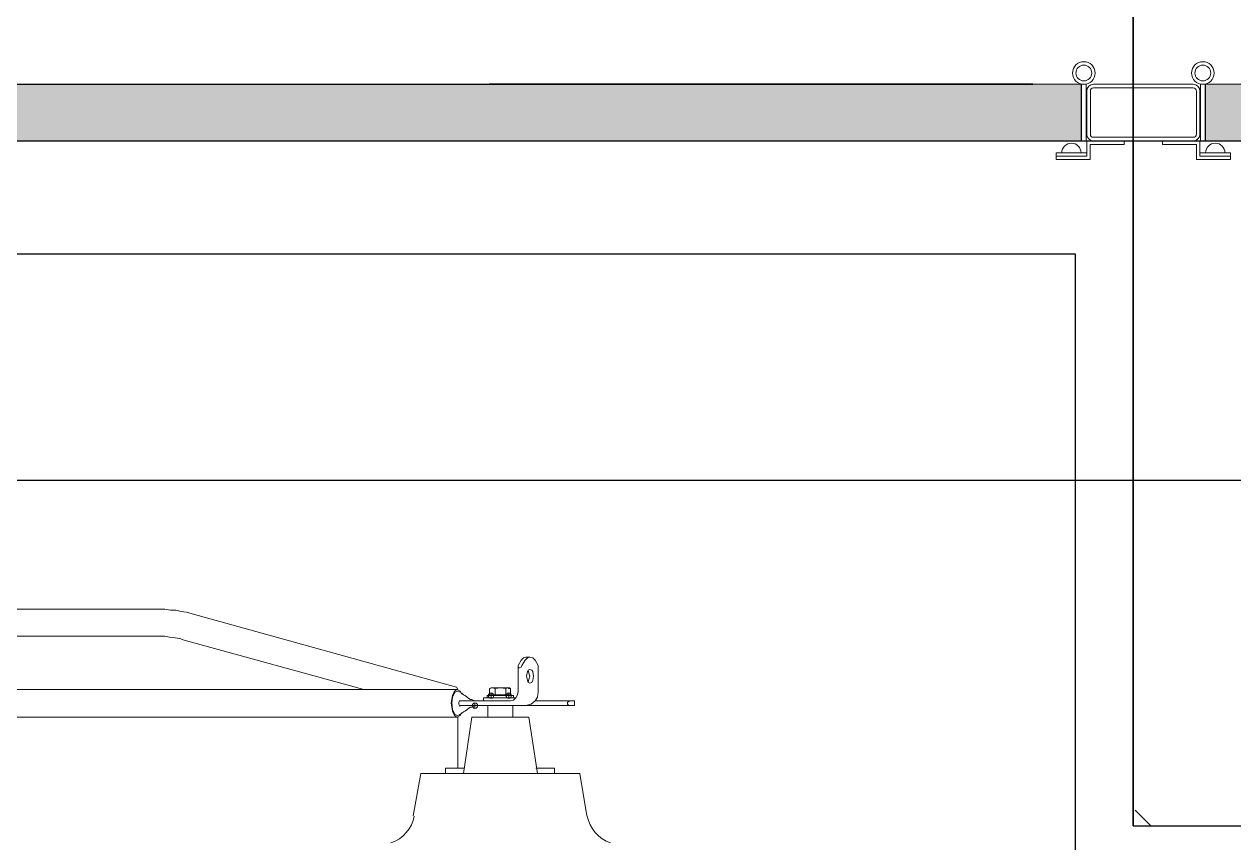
# Model space of a CAD drawing. Extents: x 758840 to 1108724, y -102573 to 143521.
# Drawn here: x 879224 to 880292, y 67113 to 67836 of the extents above; entities that cross this region are included whole.
import ezdxf
from ezdxf.xclip import XClip

# ---------------------------------------------------------------- set-up
doc = ezdxf.new("R2010")
doc.units = 0
doc.header["$LTSCALE"] = 1000
doc.header["$MEASUREMENT"] = 0
for name, color, linetype in [('02电气-设备', 255, 'Continuous'), ('02电气-设备基础', 252, 'Continuous'), ('PDF_0', 7, 'Continuous'), ('电缆沟', 2, 'Continuous'), ('钢盖板', 6, 'Continuous')]:
    doc.layers.add(name, color=color, linetype=linetype)
doc.layers.add('细实线', color=3, linetype='Continuous', lineweight=5)

# ---------------------------------------------------------------- blocks, each defined once
blk = doc.blocks.new('2500KVA 变压器')
at = {"lineweight": -3}
blk.add_lwpolyline([(0, 0), (2400, 0), (2400, 1500), (0, 1500)], close=True, dxfattribs=at)
at = {"layer": 'PDF_0', "lineweight": 15}
for points in [[(848.9, 1186.3), (1591.5, 1186.3), (1596.2, 1186.3), (1601, 1185.6), (1605.8, 1185.6), (1610.5, 1184.3), (1615.3, 1183.6), (1620.1, 1182.2)], [(1620.1, 1182.2), (1853.5, 1117.5)], [(1591.5, 1162.5), (848.9, 1162.5)], [(1613.3, 1159.1), (1609.2, 1160.4), (1605.1, 1161.1), (1600.3, 1161.8), (1596.2, 1162.5), (1591.5, 1162.5)], [(1771.9, 1115.5), (1613.3, 1159.1)], [(1908, 1136.6), (1910.7, 1141.4), (1912.8, 1143.4), (1914.8, 1144.1)], [(1911.4, 1136.6), (1914.1, 1141.4), (1916.2, 1143.4), (1918.2, 1144.1)], [(1914.8, 1144.1), (1918.2, 1144.1)], [(1918.2, 1144.1), (1920.9, 1143.4), (1923, 1141.4), (1925.7, 1136.6), (1925.7, 1135.9)], [(1908, 1135.9), (1908, 1136.6)], [(1908, 1135.9), (1908, 1113.5)], [(1908.7, 1134.6), (1908, 1135.9)], [(1909.3, 1134.6), (1908.7, 1134.6)], [(1911.4, 1136.6), (1910.7, 1135.2), (1909.3, 1134.6)], [(1918.2, 1133.2), (1916.8, 1132.5), (1916.2, 1131.2), (1915.5, 1127.1)], [(1918.2, 1127.1), (1917.5, 1129.8), (1916.8, 1132.5)], [(1918.2, 1121), (1920.2, 1121.6), (1920.9, 1123.7), (1921.6, 1127.1), (1920.9, 1131.2), (1920.2, 1132.5), (1918.2, 1133.2)], [(1925.7, 1135.9), (1925.7, 1113.5)], [(1915.5, 1127.1), (1916.2, 1123.7), (1916.8, 1121.6), (1918.2, 1121)], [(1916.8, 1122.3), (1917.5, 1124.4), (1918.2, 1127.1)], [(1257.3, 1115.5), (1854.2, 1115.5)], [(1854.2, 1091), (1852.9, 1091.7), (1851.5, 1093), (1850.1, 1096.4), (1848.8, 1103.3), (1850.1, 1110.1), (1851.5, 1113.5), (1852.9, 1114.8), (1854.2, 1115.5)], [(1856.3, 1113.5), (1854.2, 1114.1), (1852.2, 1112.8), (1850.1, 1108.7)], [(1853.5, 1117.5), (1854.9, 1115.5)], [(1854.2, 1115.5), (1856.9, 1114.1), (1858.3, 1111.4)], [(1856.3, 1113.5), (1858.3, 1112.1), (1859.7, 1110.7), (1861, 1110.1), (1862.4, 1109.4), (1863.7, 1108), (1865.1, 1107.3), (1865.8, 1106.7), (1867.1, 1106.7)], [(1882.8, 1116.2), (1884.2, 1116.9)], [(1887.6, 1116.2), (1885.5, 1116.9), (1882.8, 1116.2)], [(1882.8, 1110.7), (1882.8, 1116.2)], [(1901.2, 1110.7), (1882.8, 1110.7)], [(1900.5, 1116.9), (1884.2, 1116.9)], [(1899.1, 1116.9), (1897.1, 1116.2), (1892.3, 1116.9), (1887.6, 1116.2)], [(1887.6, 1110.7), (1887.6, 1116.2)], [(1897.1, 1110.7), (1897.1, 1116.2)], [(1901.2, 1116.2), (1899.8, 1116.2), (1899.1, 1116.9)], [(1901.2, 1116.2), (1900.5, 1116.9)], [(1901.2, 1110.7), (1901.2, 1116.2)], [(1901.2, 1105.3), (1903.9, 1106), (1905.9, 1108), (1907.3, 1110.1), (1908, 1113.5)], [(1914.8, 1101.2), (1919.6, 1102.6), (1923, 1105.3), (1925, 1108.7), (1925.7, 1113.5)], [(1850.1, 1108.7), (1849.5, 1103.3), (1850.1, 1097.8)], [(1856.3, 1105.3), (1855.6, 1103.9)], [(1855.6, 1102.6), (1855.6, 1103.9)], [(1856.3, 1101.2), (1855.6, 1102.6)], [(1856.3, 1105.3), (1901.2, 1105.3)], [(1856.3, 1101.2), (1957.7, 1101.2)], [(1856.3, 1093), (1858.3, 1094.4), (1859.7, 1095.8), (1861, 1096.4), (1862.4, 1097.1), (1863.7, 1098.5), (1865.1, 1099.2), (1865.8, 1099.9), (1867.1, 1099.9), (1869.9, 1101.2)], [(1867.1, 1106.7), (1869.9, 1105.3), (1869.9, 1105.3)], [(1869.9, 1105.3), (1870.6, 1105.3)], [(1870.6, 1101.2), (1869.9, 1101.2)], [(1877.4, 1108), (1905.9, 1108)], [(1877.4, 1108), (1877.4, 1105.3)], [(1880.8, 1110.1), (1903.9, 1110.1)], [(1880.8, 1108), (1880.8, 1110.1)], [(1881.4, 1091), (1881.4, 1101.2)], [(1903.2, 1091), (1903.2, 1101.2)], [(1903.9, 1108), (1903.9, 1110.1)], [(1957.7, 1105.3), (1923, 1105.3)], [(1951.6, 1103.9), (1952.2, 1104.6), (1953.6, 1105.3)], [(1951.6, 1102.6), (1951.6, 1103.9)], [(1953.6, 1101.2), (1952.2, 1101.9), (1951.6, 1102.6)], [(1957.7, 1101.2), (1957.7, 1105.3)], [(1257.3, 1091), (1854.2, 1091)], [(1850.1, 1097.8), (1852.2, 1093.7), (1854.2, 1092.4), (1856.3, 1093)], [(1858.3, 1095.1), (1856.9, 1092.4), (1854.2, 1091)], [(1854.9, 1046.1), (1854.9, 1091)], [(1859.7, 1041.3), (1867.1, 1091)], [(1867.1, 1091), (1917.5, 1091)], [(1925, 1041.3), (1917.5, 1091)], [(1822.2, 1041.3), (1815.4, 1003.9)], [(1962.4, 1041.3), (1822.2, 1041.3)], [(1844, 1046.1), (1860.3, 1046.1)], [(1844, 1046.1), (1844, 1041.3)], [(1923.6, 1046.1), (1940, 1046.1)], [(1940, 1046.1), (1940, 1041.3)], [(1968.6, 1003.9), (1962.4, 1041.3)]]:
    blk.add_lwpolyline(points, dxfattribs=at)
for points in [[(1884.2, 1107.7), (1884.2, 1112.4), (1884.2, 1112.4)], [(1899.8, 1107.7), (1899.8, 1112.4), (1899.8, 1112.4)], [(1869.9, 1098.8), (1869.9, 1103.6), (1869.9, 1103.6)]]:
    blk.add_lwpolyline(points, close=True, dxfattribs=at)
for points in [[(1884.2, 1112.4), (1882.9, 1112.4), (1881.8, 1111.4), (1881.8, 1110.1), (1881.8, 1108.8), (1882.9, 1107.7), (1884.2, 1107.7), (1885.5, 1107.7), (1886.5, 1108.8), (1886.5, 1110.1), (1886.5, 1111.4), (1885.5, 1112.4), (1884.2, 1112.4)], [(1899.8, 1112.4), (1898.5, 1112.4), (1897.4, 1111.4), (1897.4, 1110.1), (1897.4, 1108.8), (1898.5, 1107.7), (1899.8, 1107.7), (1901.1, 1107.7), (1902.2, 1108.8), (1902.2, 1110.1), (1902.2, 1111.4), (1901.1, 1112.4), (1899.8, 1112.4)], [(1869.9, 1103.6), (1868.6, 1103.6), (1867.5, 1102.5), (1867.5, 1101.2), (1867.5, 1099.9), (1868.6, 1098.8), (1869.9, 1098.8), (1871.2, 1098.8), (1872.3, 1099.9), (1872.3, 1101.2), (1872.3, 1102.5), (1871.2, 1103.6), (1869.9, 1103.6)]]:
    blk.add_open_spline(points, degree=3, knots=[0, 0, 0, 0, 1, 1, 1, 2, 2, 2, 3, 3, 3, 4, 4, 4, 4], dxfattribs=at)
for points in [[(1856.4, 1105.3), (1856.5, 1105.3), (1856.5, 1105.3), (1856.6, 1105.3)], [(1856.6, 1100.5), (1856.5, 1100.5), (1856.5, 1100.5), (1856.4, 1100.6)], [(1816.3, 1003.7), (1814.4, 992.6), (1806.4, 983.5), (1795.7, 980.1)], [(1989.7, 980.1), (1978.9, 983.5), (1971, 992.6), (1969, 1003.7)], [(1695.5, 874.7), (1804.8, 982.5), (1980.5, 982.5), (2089.9, 874.7)]]:
    blk.add_open_spline(points, degree=3, dxfattribs=at)
for points in [[(1884.2, 1107.7), (1884.2, 1112.4), (1884.2, 1112.4)], [(1899.8, 1107.7), (1899.8, 1112.4), (1899.8, 1112.4)], [(1869.9, 1098.8), (1869.9, 1103.6), (1869.9, 1103.6)]]:
    blk.add_solid(points, dxfattribs=at)
blk = doc.blocks.new('BD4-PAL0101-LVPM-07')
at = {"ltscale": 5}
h = blk.add_hatch(dxfattribs=at)
h.set_pattern_fill('隔热材料01', color=8, scale=80, angle=45)
h.set_pattern_definition([(315, (-6393581, 4851932.706), (28.28427125, 28.28427125), [4.0142, -35.9858]), (315, (-6393602.19, 4851911.516), (28.28427125, 28.28427125), [4.0142, -35.9858]), (135, (-6393568.565, 4851906.755), (-28.28427125, -28.28427125), [4.0142, -35.9858]), (135, (-6393576.24, 4851899.08), (-28.28427125, -28.28427125), [4.0142, -35.9858]), (225, (-6393553.707, 4851912.52), (28.28427125, -28.28427125), [40.0194, 0.0194]), (180, (-6393563.022, 4851906.045), (-28.2842, 28.2842), [3.4144, -53.1542]), (161.56505, (-6393538.152, 4851934.33), (-28.284169758, 28.28429741), [2.244, -87.1988]), (161.56505, (-6393566.436, 4851906.045), (-28.284169758, 28.28429741), [2.244, -87.1988]), (198.43495, (-6393530.48, 4851935.75), (-28.28429741, 28.28416976), [4.488, -84.9548]), (198.43495, (-6393558.764, 4851907.464), (-28.28429741, 28.28416976), [4.488, -84.9548]), (108.43495, (-6393543.119, 4851937.877), (-28.28429741, 28.284169758), [21.3712, -68.0716]), (108.43495, (-6393571.403, 4851909.593), (-28.28429741, 28.284169758), [21.3712, -68.0716]), (161.56505, (-6393552.715, 4851960.99), (-28.284169758, 28.28429741), [2.244, -87.1988]), (161.56505, (-6393581, 4851932.706), (-28.284169758, 28.28429741), [2.244, -87.1988]), (180, (-6393583.129, 4851933.415), (-28.2842, 28.2842), [3.4144, -53.1542]), (198.43495, (-6393558.26, 4851961.7), (-28.28429741, 28.28416976), [4.488, -84.9548]), (198.43495, (-6393586.543, 4851933.415), (-28.28429741, 28.28416976), [4.488, -84.9548]), (90, (-6393602.9, 4851913.645), (-28.2842, 28.2842), [3.4144, -53.1542]), (108.43495, (-6393573.905, 4851939.8), (-28.28429741, 28.284169758), [2.244, -87.1988]), (108.43495, (-6393602.19, 4851911.516), (-28.28429741, 28.284169758), [2.244, -87.1988]), (71.56505, (-6393574.615, 4851945.343), (-28.28416976, 28.28429741), [4.488, -84.9548]), (71.56505, (-6393602.9, 4851917.06), (-28.28416976, 28.28429741), [4.488, -84.9548]), (161.56505, (-6393550.793, 4851930.204), (-28.284169758, 28.28429741), [21.3712, -68.0716]), (161.56505, (-6393579.077, 4851901.92), (-28.284169758, 28.28429741), [21.3712, -68.0716]), (90, (-6393575.53, 4851893.538), (-28.2842, 28.2842), [3.4144, -53.1542]), (108.43495, (-6393547.244, 4851925.237), (-28.28429741, 28.284169758), [2.244, -87.1988]), (108.43495, (-6393575.529, 4851896.952), (-28.28429741, 28.284169758), [2.244, -87.1988]), (71.56505, (-6393548.664, 4851917.564), (-28.28416976, 28.28429741), [4.488, -84.9548]), (71.56505, (-6393576.948, 4851889.28), (-28.28416976, 28.28429741), [4.488, -84.9548])])
h.paths.add_polyline_path([(1915306.6, 710273.1), (1915872.1, 710273.1), (1915872.1, 710323.1), (1915306.6, 710323.1)])
h.paths.add_polyline_path([(1914736.1, 710273.1), (1915301.6, 710273.1), (1915301.6, 710323.1), (1914736.1, 710323.1)])
h.paths.add_polyline_path([(1916874.6, 710323.1), (1915982.1, 710323.1), (1915982.1, 710273.1), (1916874.6, 710273.1)])
h.paths.add_polyline_path([(1917772.1, 710323.1), (1916879.6, 710323.1), (1916879.6, 710273.1), (1917772.1, 710273.1)])
h.paths.add_polyline_path([(1917882.1, 710273.1), (1918774.6, 710273.1), (1918774.6, 710323.1), (1917882.1, 710323.1)])
h.paths.add_polyline_path([(1918779.6, 710323.1), (1918779.6, 710273.1), (1919672.1, 710273.1), (1919672.1, 710323.1)])
h.paths.add_polyline_path([(1920874.6, 710323.1), (1919782.1, 710323.1), (1919782.1, 710273.1), (1920874.6, 710273.1)])
h.paths.add_polyline_path([(1920879.6, 710323.1), (1920879.6, 710273.1), (1921972.1, 710273.1), (1921972.1, 710323.1)])
h.paths.add_polyline_path([(1923279.6, 710323.1), (1922082.1, 710323.1), (1922082.1, 710273.1), (1923279.6, 710273.1)])
h.paths.add_polyline_path([(1923284.6, 710323.1), (1923284.6, 710273.1), (1924482.1, 710273.1), (1924482.1, 710323.1)])
h.paths.add_polyline_path([(1925884.6, 710323.1), (1924592.1, 710323.1), (1924592.1, 710273.1), (1925884.6, 710273.1)])
h.paths.add_polyline_path([(1925889.6, 710323.1), (1925889.6, 710273.1), (1927182.1, 710273.1), (1927182.1, 710323.1)])
h.paths.add_polyline_path([(1927292.1, 710323.1), (1928132.1, 710323.1), (1928132.1, 710273.1), (1927292.1, 710273.1)])
at = {"linetype": 'ByBlock', "lineweight": 15}
for p, q in [((1927182.1, 710323.1), (1925889.6, 710323.1)), ((1927182.1, 710273.1), (1927182.1, 710323.1)), ((1927292.1, 710273.1), (1927292.1, 710323.1)), ((1927292.1, 710323.1), (1928132.1, 710323.1)), ((1925889.6, 710273.1), (1927182.1, 710273.1)), ((1928132.1, 710273.1), (1927292.1, 710273.1))]:
    blk.add_line(p, q, dxfattribs=at)
blk.add_line((1926159.6, 710323.1), (1927139.6, 710323.1))
at = {"linetype": 'Continuous', "lineweight": 15}
for p, q in [((1927134.3, 710322.5), (1927134.3, 710322.5)), ((1927313, 710322.8), (1927313, 710322.8))]:
    blk.add_line(p, q, dxfattribs=at)
at = {"lineweight": 15}
for p, q in [((1927182.6, 710273.1), (1927182.6, 710323.3)), ((1927186.6, 710273.1), (1927186.6, 710323.3)), ((1927283.9, 710279.1), (1927283.9, 710317.1)), ((1927287.6, 710273.1), (1927287.6, 710323.3)), ((1927291.6, 710273.1), (1927291.6, 710323.3)), ((1927182.6, 710273.1), (1927186.6, 710273.1)), ((1927187.1, 710259.6), (1927187.1, 710273.1)), ((1927187.1, 710273.1), (1927220.1, 710273.1)), ((1927220.1, 710273.1), (1927220.1, 710270.1)), ((1927287.1, 710273.1), (1927254.1, 710273.1)), ((1927254.1, 710273.1), (1927254.1, 710270.1)), ((1927287.1, 710259.6), (1927287.1, 710273.1)), ((1927287.6, 710273.1), (1927291.6, 710273.1)), ((1927160.1, 710259.6), (1927160.1, 710262.6)), ((1927160.1, 710262.6), (1927187.1, 710262.6)), ((1927187.1, 710263.4), (1927187.1, 710259.6)), ((1927190.1, 710270.1), (1927190.1, 710256.6)), ((1927190.1, 710270.1), (1927220.1, 710270.1)), ((1927284.1, 710270.1), (1927254.1, 710270.1)), ((1927284.1, 710270.1), (1927284.1, 710256.6)), ((1927287.1, 710263.4), (1927287.1, 710259.6)), ((1927314.1, 710262.6), (1927287.1, 710262.6)), ((1927314.1, 710259.6), (1927314.1, 710262.6)), ((1927160.1, 710259.6), (1927187.1, 710259.6)), ((1927160.1, 710256.6), (1927160.1, 710259.6)), ((1927187.1, 710259.6), (1927160.1, 710259.6)), ((1927190.1, 710256.6), (1927160.1, 710256.6)), ((1927190.1, 710256.6), (1927187.1, 710256.6)), ((1927190.1, 710259.6), (1927190.1, 710256.6)), ((1927284.1, 710259.6), (1927284.1, 710256.6)), ((1927284.1, 710256.6), (1927314.1, 710256.6)), ((1927284.1, 710256.6), (1927287.1, 710256.6)), ((1927287.1, 710259.6), (1927314.1, 710259.6)), ((1927314.1, 710259.6), (1927287.1, 710259.6)), ((1927314.1, 710256.6), (1927314.1, 710259.6))]:
    blk.add_line(p, q, dxfattribs=at)
for centre, radius in [((1927184.6, 710333.1), 10), ((1927184.6, 710333.1), 7), ((1927289.6, 710333.1), 10), ((1927289.6, 710333.1), 7)]:
    blk.add_circle(centre, radius, dxfattribs=at)
for centre in [(1927173.6, 710262.6), (1927300.6, 710262.6)]:
    blk.add_arc(centre, 8.49, 0, 180, dxfattribs=at)
at = {"layer": '细实线', "lineweight": 15}
for p, q in [((1927187.1, 710279.1), (1927187.1, 710317.1)), ((1927190.3, 710279.1), (1927190.3, 710317.1)), ((1927193.1, 710323.1), (1927281.1, 710323.1)), ((1927193.1, 710319.9), (1927281.1, 710319.9)), ((1927287.1, 710317.1), (1927287.1, 710279.1)), ((1927281.1, 710276.3), (1927193.1, 710276.3)), ((1927281.1, 710273.1), (1927193.1, 710273.1))]:
    blk.add_line(p, q, dxfattribs=at)
for centre, radius, start, end in [((1927193.1, 710317.1), 6, 90, 180), ((1927193.1, 710317.1), 2.8, 90, 180), ((1927281.1, 710317.1), 6, 0, 90), ((1927281.1, 710317.1), 2.8, 0, 90), ((1927193.1, 710279.1), 6, 180, 270), ((1927193.1, 710279.1), 2.8, 180, 270), ((1927281.1, 710279.1), 6, 270, 0), ((1927281.1, 710279.1), 2.8, 270, 0)]:
    blk.add_arc(centre, radius, start, end, dxfattribs=at)
at = {"layer": '02电气-设备', "color": 5, "ltscale": 5}
blk.add_blockref('2500KVA 变压器', (1924777.1, 708673.2), dxfattribs=at)
mesh = blk.add_polymesh((2, 7))
for k, corner in enumerate([(1926659.6, 710323.1), (1926699.6, 710323.1), (1926799.6, 710323.1), (1926899.6, 710323.1), (1926999.6, 710323.1), (1927099.6, 710323.1), (1927139.6, 710323.1), (1926659.6, 710323.1, 200), (1926699.6, 710323.1, 200), (1926799.6, 710323.1, 200), (1926899.6, 710323.1, 200), (1926999.6, 710323.1, 200), (1927099.6, 710323.1, 200), (1927139.6, 710323.1, 200)]):
    mesh.set_mesh_vertex(divmod(k, 7), corner)
blk = doc.blocks.new('A$C675A25EF')
at = {"layer": '钢盖板'}
h = blk.add_hatch(dxfattribs=at)
h.set_pattern_fill('ANSI31', color=8, scale=5000, style=0)
h.set_pattern_definition([(45, (-316780.8, -189325), (-441.94174, 441.94174), [])])
h.paths.add_polyline_path([(56721.3, -23142), (62139.3, -23142), (62139.3, -23542), (56721.3, -23542)], flags=16)
h.paths.add_polyline_path([(62839.3, -23142), (171003.3, -23142), (171003.3, -23542), (62839.3, -23542)], flags=16)
h.paths.add_polyline_path([(171703.3, -23142), (177121.3, -23142), (177121.3, -23542), (171703.3, -23542)], flags=16)
h.paths.add_polyline_path([(177121.3, -47841.9), (177821.3, -47841.9), (177821.3, -24642), (178221.3, -24242), (211693.3, -24242), (211693.3, -25341.9), (211993.3, -25341.9), (211993.3, -24242), (216517.3, -24242), (216517.3, -25341.9), (216817.3, -25341.9), (216817.3, -24242), (216811.3, -24242), (216811.3, -23542), (177821.3, -23542), (177821.3, -23142), (216817.3, -23142), (216817.3, -21342.1), (216517.3, -21342.1), (216517.3, -22442), (211993.3, -22442), (211993.3, -21342.1), (211693.3, -21342.1), (211693.3, -22442), (192141.8, -22442), (192141.8, -21542), (194493.8, -21542), (194493.8, -20942), (184491.8, -20942), (184491.8, -21542), (185341.8, -21542), (185341.8, -22442), (169651.3, -22442), (169651.3, -21542), (171703.3, -21542), (171703.3, -20939.3), (161803.3, -20939.3), (161803.3, -21542), (162851.3, -21542), (162851.3, -22442), (143449.3, -22442), (143449.3, -21342.1), (143149.3, -21342.1), (143149.3, -22442), (138625.3, -22442), (138625.3, -21342.1), (138325.3, -21342.1), (138325.3, -22442), (95517.3, -22442), (95517.3, -21342.1), (95217.3, -21342.1), (95217.3, -22442), (90693.3, -22442), (90693.3, -21342.1), (90393.3, -21342.1), (90393.3, -22442), (70991.3, -22442), (70991.3, -21542), (72039.3, -21542), (72039.3, -20942), (62141.3, -20942), (62141.3, -21542), (64191.3, -21542), (64191.3, -22442), (48500.8, -22442), (48500.8, -21542), (49350.8, -21542), (49350.8, -20942), (39350.8, -20942), (39350.8, -21542), (41700.8, -21542), (41700.8, -22442), (22149.3, -22442), (22149.3, -21342.1), (21849.3, -21342.1), (21849.3, -22442), (17325.3, -22442), (17325.3, -21342.1), (17025.3, -21342.1), (17025.3, -22442), (17031.3, -22442), (17031.3, -23142), (56021.3, -23142), (56021.3, -23542), (17025.3, -23542), (17025.3, -25341.9), (17325.3, -25341.9), (17325.3, -24242), (21849.3, -24242), (21849.3, -25341.9), (22149.3, -25341.9), (22149.3, -24242), (55620.6, -24241.3), (56021.3, -24642), (56021.2, -47872.1), (56721.2, -47875.8), (56720.6, -24642.7), (57121.3, -24242), (64191.3, -24242), (64191.3, -25142), (62141.3, -25142), (62141.3, -25742), (72041.3, -25742), (72041.3, -25142), (70991.3, -25142), (70991.3, -24242), (90393.3, -24242), (90393.3, -25341.9), (90693.3, -25341.9), (90693.3, -24242), (95217.3, -24242), (95217.3, -25341.9), (95517.3, -25341.9), (95517.3, -24242), (138325.3, -24242), (138325.3, -25341.9), (138625.3, -25341.9), (138625.3, -24242), (143149.3, -24242), (143149.3, -25341.9), (143449.3, -25341.9), (143449.3, -24242), (162851.3, -24242), (162851.3, -25142), (161803.3, -25142), (161803.3, -25742), (171703.3, -25742), (171703.3, -25142), (169651.3, -25142), (169651.3, -24242), (176720.6, -24241.3), (177121.3, -24642)])
h.paths.add_polyline_path([(111433.3, -23142), (122409.3, -23142), (122409.3, -22442), (111433.3, -22442)], flags=16)
h.paths.add_polyline_path([(111433.3, -24242), (122409.3, -24242), (122409.3, -23542), (111433.3, -23542)], flags=16)
at = {"layer": '钢盖板', "color": 8}
blk.add_lwpolyline([(48500.8, -22442), (90391.3, -22442), (90391.3, -21342.1), (90691.3, -21342.1), (90691.3, -22442), (95211.3, -22442), (95211.3, -21342.1), (95511.3, -21342.1), (95511.3, -22442), (111433.3, -22442), (111433.3, -23142), (62841.3, -23142)], dxfattribs=at)
blk = doc.blocks.new('dlg')
at = {"layer": '电缆沟'}
for q in [(684656.2, 162714.9), (684956.2, 161615)]:
    blk.add_line((684656.2, 161615), q, dxfattribs=at)

msp = doc.modelspace()

# ---------------------------------------------------------------- linework, layer by layer
at = {"layer": '02电气-设备基础'}
msp.add_lwpolyline([(901460.28, 67432.51), (866802.28, 67432.51), (866802.28, 67732.51), (901460.28, 67732.51)], close=True, dxfattribs=at)
at = {"layer": '钢盖板', "color": 8}
msp.add_lwpolyline([(806843.02, 68927.64), (806843.02, 67127.75), (807143.02, 67127.75), (807143.02, 68227.64), (811663.02, 68227.64), (811663.02, 67127.75), (811963.02, 67127.75), (811963.02, 68227.64), (880203.02, 68227.64), (880203.02, 67127.75), (880503.02, 67127.75), (880503.02, 68227.64), (885023.02, 68227.64), (885023.02, 67127.75), (885323.02, 67127.75), (885323.02, 68227.64), (901245.02, 68227.64), (901245.02, 68927.64), (852653.02, 68927.64), (852653.02, 69327.64), (901245.02, 69327.64)], dxfattribs=at)

# ---------------------------------------------------------------- block references
at = {"layer": '02电气-设备'}
msp.add_blockref('BD4-PAL0101-LVPM-07', (-1047025.03, -642540.59), dxfattribs=at)
at = {"layer": '电缆沟', "color": 250}
ref = msp.add_blockref('dlg', (195546.85, -94487.22), dxfattribs=at)
XClip(ref).set_block_clipping_path([(593286.1732931416, 142691.8646106179), (716986.1733082433, 211143.5433225089)])
at = {"layer": '钢盖板', "color": 8}
ref = msp.add_blockref('A$C675A25EF', (789811.69, 45785.61), dxfattribs=dict(at, xscale=-1, rotation=180))
XClip(ref).set_block_clipping_path([(-928.670863559, -70942.9526504109), (122721.3291515426, 2298.0898296545)])

doc.saveas('drawing.dxf')
